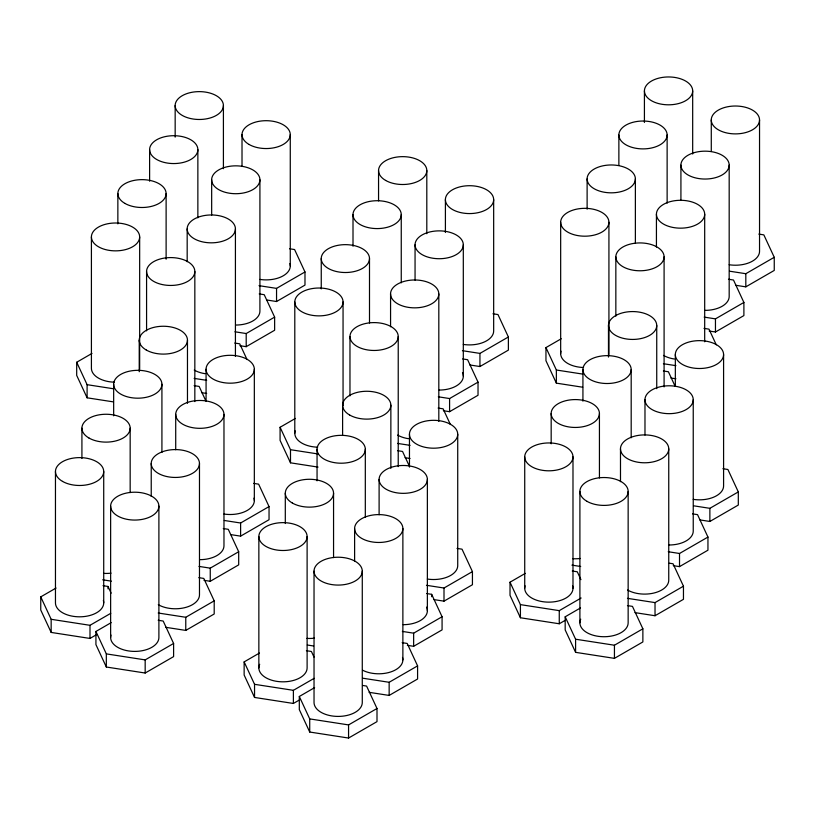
<?xml version="1.0" encoding="UTF-8"?>
<svg xmlns="http://www.w3.org/2000/svg" width="815" height="815" viewBox="0 0 815 815"><rect width="100%" height="100%" fill="white"/><g stroke="black" fill="none" stroke-linecap="round" stroke-linejoin="round"><path stroke-width="1.22" d="M113.417 401.887L87.103 397.812L76.692 375.389L76.692 362.257L92.003 353.415M259.007 285.668L276.55 288.378L304.983 271.965L294.582 249.543L289.57 248.769M266.525 299.961L276.55 301.519L304.983 285.097L304.983 271.965M234.924 331.787L246.201 333.539L274.635 317.116L264.223 294.694L259.211 293.92M239.936 345.703L246.201 346.67L274.635 330.248L274.635 317.116M318.054 467.097L290.497 462.828L280.085 440.406L280.085 427.274L295.397 418.431M96.557 634.651L89.996 638.44L51.162 632.43L40.75 610.007L40.75 596.875L56.062 588.033M462.4 350.684L479.943 353.404L508.377 336.982L497.975 314.559L492.963 313.785M469.919 364.977L479.943 366.536L508.377 350.114L508.377 336.982M438.317 396.803L449.585 398.555L478.028 382.133L467.616 359.71L462.604 358.936M224.319 520.479L240.608 523.006L269.042 506.584L258.64 484.161L253.628 483.387M582.674 387.217L556.36 383.142L545.958 360.719L545.958 347.587L561.27 338.745M443.329 410.719L449.585 411.687L478.028 395.265L478.028 382.133M230.584 534.579L240.608 536.138L269.042 519.715L269.042 506.584M40.75 596.875L51.162 619.298L89.996 625.309L110.779 613.308M158.181 620.276L163.194 621.05L173.605 643.473L173.605 656.615L145.172 673.027L106.327 667.016L95.925 644.594L95.925 631.462L111.227 622.619M198.972 566.405L210.25 568.157L238.693 551.735L228.282 529.312L223.269 528.538M203.984 580.321L210.25 581.289L238.693 564.866L238.693 551.735M729.527 271.191L745.817 273.708L774.25 257.296L763.838 234.873L758.826 234.099M735.792 285.291L745.817 286.849L774.25 270.427L774.25 257.296M158.202 613.012L185.769 617.271L214.202 600.859L203.791 578.436L198.779 577.662M704.18 317.116L715.458 318.869L743.891 302.447L733.49 280.024L728.478 279.25M165.72 627.306L185.769 630.413L214.202 613.99L214.202 600.859M95.925 631.462L106.327 653.885L145.172 659.895L173.605 643.473M709.193 331.033L715.458 332L743.891 315.578L743.891 302.447M299.951 699.667L293.39 703.457L254.545 697.446L244.143 675.024L244.143 661.892L259.455 653.049M426.459 585.302L444.002 588.023L472.435 571.6L462.024 549.178L457.011 548.403M433.977 599.606L444.002 601.154L472.435 584.732L472.435 571.6M244.143 661.892L254.545 684.315L293.39 690.325L314.172 678.325M362.828 685.486L366.587 686.067L376.999 708.5L376.999 721.632L348.565 738.044L309.72 732.033L299.309 709.61L299.309 696.479L314.621 687.636M402.365 631.421L413.643 633.173L442.076 616.751L431.675 594.329L426.663 593.554M564.734 620.612L559.263 623.77L520.418 617.76L510.017 595.337L510.017 582.205L525.318 573.363M407.378 645.337L413.643 646.305L442.076 629.883L442.076 616.751M362.848 678.223L389.152 682.287L417.586 665.875L407.184 643.453L402.172 642.678M693.585 505.809L709.875 508.326L738.309 491.914L727.897 469.491L722.885 468.717M369.103 692.322L389.152 695.429L417.586 679.007L417.586 665.875M299.309 696.479L309.72 718.901L348.565 724.912L376.999 708.5M699.851 519.909L709.875 521.468L738.309 505.045L738.309 491.914M510.017 582.205L520.418 604.628L559.263 610.639L581.136 598.006M627.448 605.606L632.46 606.38L642.872 628.803L642.872 641.945L614.439 658.357L575.594 652.346L565.182 629.924L565.182 616.792L580.494 607.949M668.239 551.735L679.516 553.487L707.95 537.065L697.538 514.642L692.536 513.868M673.251 565.651L679.516 566.619L707.95 550.196L707.95 537.065M627.458 598.342L655.026 602.601L683.459 586.189L673.058 563.766L669.298 563.185M634.977 612.636L655.026 615.732L683.459 599.32L683.459 586.189M565.182 616.792L575.594 639.215L614.439 645.225L642.872 628.803M703.987 328.363L708.999 329.148L716.283 344.837M663.41 363.724L675.93 365.66M663.39 370.988L668.402 371.762L675.166 386.341M670.918 378.017L675.93 378.792M545.958 347.587L556.36 370.01L582.674 374.085M234.72 343.044L239.732 343.818L247.016 359.507M438.113 408.06L443.126 408.835L450.41 424.534M194.143 378.394L206.674 380.33M194.133 385.658L199.145 386.432L205.91 401.011M201.662 392.687L206.674 393.462M76.692 362.257L87.103 384.68L113.417 388.755M397.537 443.411L410.067 445.347M397.526 450.675L402.529 451.449L409.303 466.027M405.055 457.704L410.067 458.478M280.085 427.274L290.497 449.697L318.054 453.965M571.926 565.141L580.698 566.496M572.273 571.02L577.285 571.794L580.932 579.648M102.67 579.811L111.441 581.166M103.016 585.69L108.028 586.464L111.146 593.198M307.316 645.022L313.571 645.989M306.409 650.706L311.422 651.48L314.02 657.094M759.539 119.958A24.124 13.926 0 0 1 723.343 132.02A24.124 13.926 0 0 1 723.343 107.886A24.124 13.926 0 0 1 759.539 119.958L759.539 251.285A24.124 13.926 0 0 1 729.16 264.743M745.817 273.708L745.817 286.849M729.181 165.109A24.124 13.926 0 0 1 692.984 177.171A24.124 13.926 0 0 1 692.984 153.037A24.124 13.926 0 0 1 729.181 165.109L729.181 296.436A24.124 13.926 0 0 1 705.057 310.372M723.588 354.576A24.124 13.926 0 0 1 687.402 366.638A24.124 13.926 0 0 1 687.402 342.504A24.124 13.926 0 0 1 723.588 354.576L723.588 485.903A24.124 13.926 0 0 1 693.219 499.361M715.458 318.869L715.458 332M711.281 119.958L711.281 151.519M709.875 508.326L709.875 521.468M704.69 214.223A24.124 13.926 0 0 1 668.504 226.295A24.124 13.926 0 0 1 668.504 202.161A24.124 13.926 0 0 1 704.69 214.223L704.69 341.77M693.239 399.727A24.124 13.926 0 0 1 657.043 411.789A24.124 13.926 0 0 1 657.043 387.655A24.124 13.926 0 0 1 693.239 399.727L693.239 531.054A24.124 13.926 0 0 1 669.105 544.991M692.679 90.883A24.124 13.926 0 0 1 656.493 102.945A24.124 13.926 0 0 1 656.493 78.821A24.124 13.926 0 0 1 692.679 90.883L692.679 154.025M680.922 165.109L680.922 200.459M679.516 553.487L679.516 566.619M675.34 354.576L675.34 386.147M668.748 448.841A24.124 13.926 0 0 1 632.552 460.913A24.124 13.926 0 0 1 632.552 436.779A24.124 13.926 0 0 1 668.748 448.841L668.748 580.178A24.124 13.926 0 0 1 653.854 593.045A24.124 13.926 0 0 1 627.56 590.029M667.128 134.964A24.124 13.926 0 0 1 630.932 147.026A24.124 13.926 0 0 1 630.932 122.902A24.124 13.926 0 0 1 667.128 134.964L667.128 203.159M664.093 256.847A24.124 13.926 0 0 1 627.907 268.909A24.124 13.926 0 0 1 627.907 244.785A24.124 13.926 0 0 1 664.093 256.847L664.093 386.921M656.737 325.501A24.124 13.926 0 0 1 620.541 337.563A24.124 13.926 0 0 1 620.541 313.439A24.124 13.926 0 0 1 656.737 325.501L656.737 388.643M656.432 214.223L656.432 247.057M655.026 602.601L655.026 615.732M644.981 399.727L644.981 435.078M644.42 90.883L644.42 122.454M635.374 178.893A24.124 13.926 0 0 1 599.188 190.965A24.124 13.926 0 0 1 599.188 166.831A24.124 13.926 0 0 1 635.374 178.893L635.374 243.298M631.187 369.582A24.124 13.926 0 0 1 594.991 381.644A24.124 13.926 0 0 1 594.991 357.52A24.124 13.926 0 0 1 631.187 369.582L631.187 437.777M628.151 491.465L628.151 622.803A24.124 13.926 0 0 1 600.879 636.607A24.124 13.926 0 0 1 580.718 619.196M620.49 448.841L620.49 481.675M618.87 134.964L618.87 165.272M615.845 256.847L615.845 316.2M614.439 645.225L614.439 658.357M608.927 222.261A24.124 13.926 0 0 1 572.731 234.323A24.124 13.926 0 0 1 572.731 210.199A24.124 13.926 0 0 1 608.927 222.261L608.927 353.598A24.124 13.926 0 0 1 608.561 356.012M608.479 325.501L608.479 357.072M599.433 413.511A24.124 13.926 0 0 1 563.236 425.583A24.124 13.926 0 0 1 563.236 401.449A24.124 13.926 0 0 1 599.433 413.511L599.433 477.916M587.116 178.893L587.116 209.2M582.929 369.582L582.929 401.153M579.903 491.465L579.903 622.803M575.594 639.215L575.594 652.346M572.986 456.879A24.124 13.926 0 0 1 536.79 468.941A24.124 13.926 0 0 1 536.79 444.817A24.124 13.926 0 0 1 572.986 456.879L572.986 588.216M560.669 222.261L560.669 353.598M559.263 610.639L559.263 623.77M556.36 370.01L556.36 383.142M551.174 413.511L551.174 443.818M524.728 456.879L524.728 588.216M520.418 604.628L520.418 617.76M493.666 199.644A24.124 13.926 0 0 1 457.47 211.706A24.124 13.926 0 0 1 457.47 187.572A24.124 13.926 0 0 1 493.666 199.644L493.666 330.971A24.124 13.926 0 0 1 463.297 344.429M479.943 353.404L479.943 366.536M463.307 244.795A24.124 13.926 0 0 1 427.121 256.857A24.124 13.926 0 0 1 427.121 232.733A24.124 13.926 0 0 1 463.307 244.795L463.307 376.123M457.724 434.263A24.124 13.926 0 0 1 421.528 446.325A24.124 13.926 0 0 1 421.528 422.19A24.124 13.926 0 0 1 457.724 434.263L457.724 565.59A24.124 13.926 0 0 1 427.345 579.047M449.585 398.555L449.585 411.687M445.408 199.644L445.408 232.479M444.002 588.023L444.002 601.154M438.816 293.909A24.124 13.926 0 0 1 402.63 305.982A24.124 13.926 0 0 1 402.63 281.847A24.124 13.926 0 0 1 438.816 293.909L438.816 421.457M431.675 594.329L431.675 596.712M427.366 479.414A24.124 13.926 0 0 1 391.169 491.476A24.124 13.926 0 0 1 391.169 467.352A24.124 13.926 0 0 1 427.366 479.414L427.366 610.741M426.805 170.569L426.805 233.711M415.059 244.795L415.059 280.156M413.643 633.173L413.643 646.305M409.466 434.263L409.466 467.097M402.875 528.528A24.124 13.926 0 0 1 366.689 540.6A24.124 13.926 0 0 1 366.689 516.466A24.124 13.926 0 0 1 402.875 528.528L402.875 659.865M401.255 214.651A24.124 13.926 0 0 1 365.069 226.723A24.124 13.926 0 0 1 365.069 202.589A24.124 13.926 0 0 1 401.255 214.651L401.255 282.846M398.229 336.534A24.124 13.926 0 0 1 362.033 348.596A24.124 13.926 0 0 1 362.033 324.472A24.124 13.926 0 0 1 398.229 336.534L398.229 466.608M390.864 405.187L390.864 468.33M390.568 293.909L390.568 326.744M389.152 682.287L389.152 695.429M379.107 479.414L379.107 514.774M378.557 170.569L378.557 200.877M369.501 258.579A24.124 13.926 0 0 1 333.315 270.651A24.124 13.926 0 0 1 333.315 246.517A24.124 13.926 0 0 1 369.501 258.579L369.501 322.985M365.314 449.269A24.124 13.926 0 0 1 329.117 461.341A24.124 13.926 0 0 1 329.117 437.207A24.124 13.926 0 0 1 365.314 449.269L365.314 517.464M362.278 571.152A24.124 13.926 0 0 1 326.092 583.214A24.124 13.926 0 0 1 326.092 559.09A24.124 13.926 0 0 1 362.278 571.152L362.278 702.489A24.124 13.926 0 0 1 338.154 716.416A24.124 13.926 0 0 1 314.03 702.489L314.03 571.152M354.617 528.528L354.617 561.362M353.007 214.651L353.007 246.222M349.971 336.534L349.971 395.886M348.565 724.912L348.565 738.044M343.054 301.947A24.124 13.926 0 0 1 306.868 314.009A24.124 13.926 0 0 1 306.868 289.885A24.124 13.926 0 0 1 343.054 301.947L343.054 405.503M342.606 405.187L342.606 435.495M333.559 493.197L333.559 557.603M321.253 258.579L321.253 288.887M317.055 449.269L317.055 480.84M309.72 718.901L309.72 732.033M307.112 536.565A24.124 13.926 0 0 1 270.916 548.627A24.124 13.926 0 0 1 270.916 524.503A24.124 13.926 0 0 1 307.112 536.565L307.112 667.903A24.124 13.926 0 0 1 279.83 681.707A24.124 13.926 0 0 1 259.679 664.296M294.796 301.947L294.796 433.285M293.39 690.325L293.39 703.457M290.497 449.697L290.497 462.828M290.272 134.628L290.272 265.955M285.301 493.197L285.301 523.505M276.55 288.378L276.55 301.519M259.914 179.779A24.124 13.926 0 0 1 223.728 191.841A24.124 13.926 0 0 1 223.728 167.707A24.124 13.926 0 0 1 259.914 179.779L259.914 311.106A24.124 13.926 0 0 1 235.79 325.042M258.854 536.565L258.854 667.903M254.545 684.315L254.545 697.446M254.331 369.246A24.124 13.926 0 0 1 218.135 381.308A24.124 13.926 0 0 1 218.135 357.174A24.124 13.926 0 0 1 254.331 369.246L254.331 500.573M246.201 333.539L246.201 346.67M242.014 134.628L242.014 166.199M240.608 523.006L240.608 536.138M235.423 228.893A24.124 13.926 0 0 1 199.237 240.965A24.124 13.926 0 0 1 199.237 216.831A24.124 13.926 0 0 1 235.423 228.893L235.423 356.44M223.972 414.397A24.124 13.926 0 0 1 187.786 426.459A24.124 13.926 0 0 1 187.786 402.335A24.124 13.926 0 0 1 223.972 414.397L223.972 545.724A24.124 13.926 0 0 1 199.848 559.661M223.412 105.553A24.124 13.926 0 0 1 187.226 117.615A24.124 13.926 0 0 1 187.226 93.491A24.124 13.926 0 0 1 223.412 105.553L223.412 168.695M211.666 179.779L211.666 215.129M210.25 568.157L210.25 581.289M206.073 369.246L206.073 400.817M199.481 463.511A24.124 13.926 0 0 1 163.295 475.583A24.124 13.926 0 0 1 163.295 451.449A24.124 13.926 0 0 1 199.481 463.511L199.481 594.848A24.124 13.926 0 0 1 184.587 607.715A24.124 13.926 0 0 1 158.293 604.699M197.862 149.634A24.124 13.926 0 0 1 161.676 161.696A24.124 13.926 0 0 1 161.676 137.572A24.124 13.926 0 0 1 197.862 149.634L197.862 217.829M194.836 271.517A24.124 13.926 0 0 1 158.64 283.579A24.124 13.926 0 0 1 158.64 259.455A24.124 13.926 0 0 1 194.836 271.517L194.836 401.591M187.47 340.171L187.47 403.313M187.175 228.893L187.175 261.727M185.769 617.271L185.769 630.413M175.714 414.397L175.714 449.758M175.164 105.553L175.164 137.124M166.117 193.562L166.117 259.231M161.92 384.252A24.124 13.926 0 0 1 125.734 396.324A24.124 13.926 0 0 1 125.734 372.19A24.124 13.926 0 0 1 161.92 384.252L161.92 452.447M158.894 506.135A24.124 13.926 0 0 1 122.698 518.197A24.124 13.926 0 0 1 122.698 494.073A24.124 13.926 0 0 1 158.894 506.135L158.894 637.473A24.124 13.926 0 0 1 132.662 651.348A24.124 13.926 0 0 1 111.003 635.048M151.233 463.511L151.233 496.345M149.614 149.634L149.614 181.205M146.578 271.517L146.578 330.87M145.172 659.895L145.172 673.027M139.66 236.931A24.124 13.926 0 0 1 103.474 248.993A24.124 13.926 0 0 1 103.474 224.869A24.124 13.926 0 0 1 139.66 236.931L139.66 368.268A24.124 13.926 0 0 1 139.294 370.682M139.222 340.171L139.222 371.742M130.166 428.181L130.166 492.586M117.859 193.562L117.859 223.87M113.662 384.252L113.662 415.823M110.636 506.135L110.636 637.473M108.028 586.464L108.028 588.858M106.327 653.885L106.327 667.016M103.719 471.549L103.719 602.886M91.412 236.931L91.412 368.268A24.124 13.926 0 0 0 114.283 382.174M89.996 625.309L89.996 638.44M87.103 384.68L87.103 397.812M81.918 428.181L81.918 458.488M55.461 471.549L55.461 602.886A24.124 13.926 0 0 0 81.694 616.761A24.124 13.926 0 0 0 103.352 600.461M51.162 619.298L51.162 632.43M583.54 367.504A24.124 13.926 0 0 1 561.036 351.173M674.321 359.018A24.124 13.926 0 0 1 663.502 355.411M580.331 558.469A24.124 13.926 0 0 1 572.782 558.703M572.619 585.791A24.124 13.926 0 0 1 548.852 602.142A24.124 13.926 0 0 1 525.094 585.791M111.064 573.139A24.124 13.926 0 0 1 103.525 573.373M253.964 498.159A24.124 13.926 0 0 1 223.952 514.031M314.458 638.165A24.124 13.926 0 0 1 306.919 638.389M426.54 607.134A24.124 13.926 0 0 1 403.242 624.677M402.508 657.44A24.124 13.926 0 0 1 390.446 672.049A24.124 13.926 0 0 1 362.604 670.215M289.906 263.53A24.124 13.926 0 0 1 259.904 279.413M205.054 373.688A24.124 13.926 0 0 1 194.235 370.081M317.677 447.19A24.124 13.926 0 0 1 295.173 430.86M462.492 372.516A24.124 13.926 0 0 1 439.183 390.059M408.447 438.704A24.124 13.926 0 0 1 397.628 435.098M586.963 501.317A24.124 13.926 0 0 0 627.336 495.072A24.124 13.926 0 0 0 597.782 478.008A24.124 13.926 0 0 0 586.963 501.317M146.282 350.022A24.124 13.926 0 0 0 186.645 343.777A24.124 13.926 0 0 0 157.101 326.723A24.124 13.926 0 0 0 146.282 350.022M88.978 438.032A24.124 13.926 0 0 0 129.351 431.787A24.124 13.926 0 0 0 99.797 414.733A24.124 13.926 0 0 0 88.978 438.032M62.531 481.4A24.124 13.926 0 0 0 102.894 475.155A24.124 13.926 0 0 0 73.35 458.091A24.124 13.926 0 0 0 62.531 481.4M349.676 415.039A24.124 13.926 0 0 0 390.039 408.794A24.124 13.926 0 0 0 360.495 391.74A24.124 13.926 0 0 0 349.676 415.039M292.371 503.049A24.124 13.926 0 0 0 332.734 496.804A24.124 13.926 0 0 0 303.19 479.75A24.124 13.926 0 0 0 292.371 503.049M124.929 203.414A24.124 13.926 0 0 0 165.292 197.169A24.124 13.926 0 0 0 135.738 180.115A24.124 13.926 0 0 0 124.929 203.414M249.084 144.469A24.124 13.926 0 0 0 289.447 138.224A24.124 13.926 0 0 0 259.904 121.17A24.124 13.926 0 0 0 249.084 144.469M385.617 180.421A24.124 13.926 0 0 0 425.99 174.176A24.124 13.926 0 0 0 396.436 157.122A24.124 13.926 0 0 0 385.617 180.421"/></g></svg>
